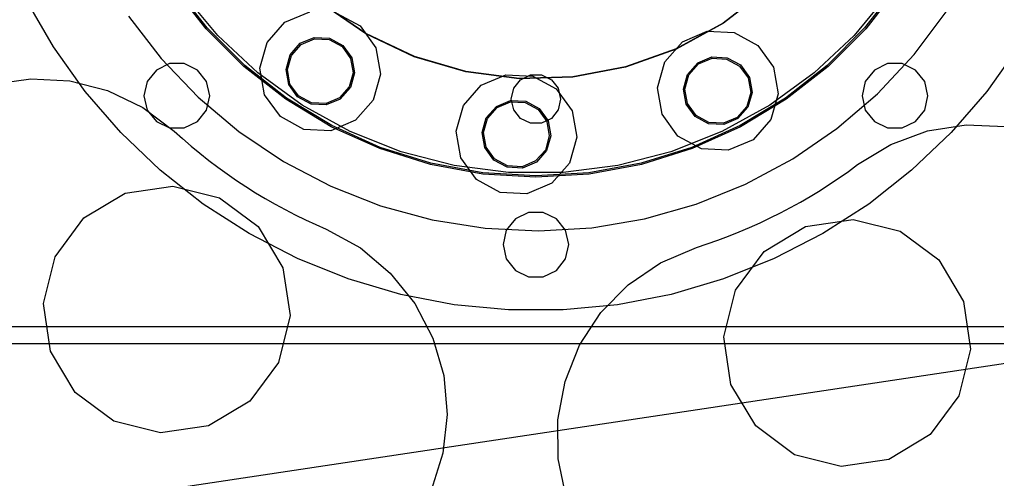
# Model space of a CAD drawing. Header units: millimetres. Extents: x -191664 to 191490, y -197311 to 10263.
# Drawn here: x 1386.9 to 1742.8, y -103745.1 to -103578.1 of the extents above; entities that cross this region are included whole.
import ezdxf

# ---------------------------------------------------------------- set-up
doc = ezdxf.new("R2010")
doc.units = ezdxf.units.MM
doc.layers.add('DET_briquetadora_lateral', color=7, linetype='Continuous', lineweight=0)
doc.layers.add('R15_COTAS_TRANSPORTE_P', color=1, linetype='Continuous', lineweight=0)
doc.dimstyles.new('PLANTA_20', dxfattribs={"dimtxt": 50, "dimasz": 30, "dimexe": 30, "dimexo": 16, "dimgap": 20, "dimtad": 1, "dimtih": 1, "dimtoh": 1, "dimdec": 1, "dimzin": 0, "dimdsep": 46, "dimcen": 0.09, "dimadec": 0, "dimazin": 0, "dimtfac": 1, "dimtdec": 4, "dimtofl": 0, "dimtmove": 0, "dimatfit": 3, "dimfxl": 1, "dimtolj": 1, "dimtzin": 0, "dimarcsym": 0})

# ---------------------------------------------------------------- blocks, each defined once
blk = doc.blocks.new('*D133')
at = {"layer": 'Defpoints', "color": 0, "transparency": 16777216}
for p in [(439.69, -194147.98), (217.89, -194406.09), (-500, -194490), (-500, -194490), (500, -194490)]:
    blk.add_point(p, dxfattribs=at)
at = {"layer": 'R15_COTAS_TRANSPORTE_P', "color": 0, "lineweight": -2, "transparency": 16777216}
blk.add_arc((-500, -194490), 722.77, 2.37834, 17.62166, dxfattribs=at)
at = {"layer": 'R15_COTAS_TRANSPORTE_P', "color": 0, "transparency": 16777216}
for points in [[(184.12, -194272.81), (193.59, -194269.58), (179.18, -194242.8)], [(227.15, -194459.9), (217.15, -194460.11), (222.77, -194490)]]:
    blk.add_solid(points, dxfattribs=at)

msp = doc.modelspace()

# ---------------------------------------------------------------- linework, layer by layer
at = {"layer": 'DET_briquetadora_lateral', "color": 9, "true_color": 0xb9c3c2}
for p, q in [((1454.86, -103581.43), (1442.91, -103566.17)), ((1455.24, -103581.1), (1443.32, -103565.89)), ((1706.68, -103565.89), (1694.76, -103581.1)), ((1707.09, -103566.17), (1695.14, -103581.43)), ((1459.09, -103583.84), (1446.37, -103568.46)), ((1658.71, -103567.36), (1643.23, -103579.32)), ((1658.78, -103567.43), (1643.29, -103579.4)), ((1703.63, -103568.46), (1690.91, -103583.84)), ((1399.18, -103587.99), (1389.23, -103570.77)), ((1512.98, -103583.24), (1496.81, -103572.21)), ((1513.03, -103583.15), (1496.87, -103572.13)), ((1426.53, -103576.77), (1438.4, -103592.22)), ((1483.57, -103579.01), (1492.59, -103575.2)), ((1502.37, -103575.68), (1510.97, -103580.36)), ((1712.78, -103590.83), (1724.5, -103575.26)), ((1477.1, -103586.36), (1483.57, -103579.01)), ((1510.97, -103580.36), (1516.69, -103588.3)), ((1643.23, -103579.32), (1626.07, -103588.71)), ((1643.29, -103579.4), (1626.11, -103588.8)), ((1468.57, -103595.14), (1454.86, -103581.43)), ((1468.9, -103594.76), (1455.24, -103581.1)), ((1473.65, -103597.51), (1459.09, -103583.84)), ((1530.67, -103591.61), (1512.98, -103583.24)), ((1530.71, -103591.52), (1513.03, -103583.15)), ((1628.39, -103586.13), (1637.41, -103582.32)), ((1637.41, -103582.32), (1647.19, -103582.8)), ((1647.19, -103582.8), (1655.8, -103587.47)), ((1690.91, -103583.84), (1676.35, -103597.51)), ((1694.76, -103581.1), (1681.1, -103594.76)), ((1695.14, -103581.43), (1681.43, -103595.14)), ((1474.45, -103595.79), (1477.1, -103586.36)), ((1485.44, -103590.9), (1489.12, -103586.72)), ((1485.88, -103591.13), (1489.41, -103587.13)), ((1489.12, -103586.72), (1494.25, -103584.56)), ((1489.41, -103587.13), (1494.33, -103585.05)), ((1494.25, -103584.56), (1499.8, -103584.83)), ((1494.33, -103585.05), (1499.67, -103585.31)), ((1499.67, -103585.31), (1504.36, -103587.86)), ((1499.8, -103584.83), (1504.69, -103587.49)), ((1504.69, -103587.49), (1507.94, -103592)), ((1621.92, -103593.47), (1628.39, -103586.13)), ((1655.8, -103587.47), (1661.52, -103595.42)), ((1410.71, -103604.2), (1399.18, -103587.99)), ((1483.94, -103596.25), (1485.44, -103590.9)), ((1484.44, -103596.28), (1485.88, -103591.13)), ((1504.36, -103587.86), (1507.48, -103592.2)), ((1516.69, -103588.3), (1518.4, -103597.94)), ((1626.07, -103588.71), (1607.66, -103595.3)), ((1626.11, -103588.8), (1607.68, -103595.39)), ((1699.45, -103605.05), (1712.78, -103590.83)), ((1750.82, -103587.99), (1739.29, -103604.2)), ((1441.51, -103594.12), (1436.7, -103596.43)), ((1438.4, -103592.22), (1451.88, -103606.31)), ((1446.86, -103594.12), (1441.51, -103594.12)), ((1451.67, -103596.43), (1446.86, -103594.12)), ((1484.11, -103606.68), (1468.9, -103594.76)), ((1507.48, -103592.2), (1508.41, -103597.45)), ((1507.94, -103592), (1508.91, -103597.48)), ((1549.46, -103597.11), (1530.67, -103591.61)), ((1549.48, -103597.01), (1530.71, -103591.52)), ((1619.28, -103602.9), (1621.92, -103593.47)), ((1630.27, -103598.01), (1633.95, -103593.84)), ((1630.71, -103598.25), (1634.24, -103594.24)), ((1633.95, -103593.84), (1639.07, -103591.67)), ((1634.24, -103594.24), (1639.16, -103592.16)), ((1639.07, -103591.67), (1644.63, -103591.94)), ((1639.16, -103592.16), (1644.49, -103592.43)), ((1644.49, -103592.43), (1649.18, -103594.98)), ((1644.63, -103591.94), (1649.51, -103594.6)), ((1649.51, -103594.6), (1652.77, -103599.12)), ((1681.1, -103594.76), (1665.89, -103606.68)), ((1703.14, -103594.12), (1698.33, -103596.43)), ((1708.49, -103594.12), (1703.14, -103594.12)), ((1713.3, -103596.43), (1708.49, -103594.12)), ((1436.7, -103596.43), (1433.37, -103600.61)), ((1455, -103600.61), (1451.67, -103596.43)), ((1483.83, -103607.09), (1468.57, -103595.14)), ((1489.8, -103609.25), (1473.65, -103597.51)), ((1476.16, -103605.43), (1474.45, -103595.79)), ((1484.91, -103601.73), (1483.94, -103596.25)), ((1485.37, -103601.53), (1484.44, -103596.28)), ((1508.41, -103597.45), (1506.97, -103602.6)), ((1508.91, -103597.48), (1507.41, -103602.83)), ((1518.4, -103597.94), (1515.75, -103607.37)), ((1568.88, -103599.6), (1549.46, -103597.11)), ((1568.88, -103599.5), (1549.48, -103597.01)), ((1555.03, -103601.97), (1564.05, -103598.16)), ((1564.05, -103598.16), (1573.83, -103598.64)), ((1569.39, -103599.96), (1573, -103598.23)), ((1573, -103598.23), (1577, -103598.23)), ((1577, -103598.23), (1580.61, -103599.96)), ((1607.66, -103595.3), (1588.44, -103598.92)), ((1607.68, -103595.39), (1588.45, -103599.02)), ((1628.77, -103603.37), (1630.27, -103598.01)), ((1629.27, -103603.39), (1630.71, -103598.25)), ((1649.18, -103594.98), (1652.31, -103599.31)), ((1676.35, -103597.51), (1660.2, -103609.25)), ((1661.52, -103595.42), (1663.22, -103605.06)), ((1681.43, -103595.14), (1666.17, -103607.09)), ((1698.33, -103596.43), (1695, -103600.61)), ((1716.63, -103600.61), (1713.3, -103596.43)), ((1376.93, -103601.62), (1391, -103599.62)), ((1391, -103599.62), (1405.19, -103600.41)), ((1405.19, -103600.41), (1418.96, -103603.95)), ((1433.37, -103600.61), (1432.19, -103605.81)), ((1456.19, -103605.81), (1455, -103600.61)), ((1488.16, -103606.24), (1484.91, -103601.73)), ((1488.49, -103605.87), (1485.37, -103601.53)), ((1548.56, -103609.32), (1555.03, -103601.97)), ((1566.89, -103603.1), (1569.39, -103599.96)), ((1588.44, -103598.92), (1568.88, -103599.5)), ((1588.45, -103599.02), (1568.88, -103599.6)), ((1573.83, -103598.64), (1582.43, -103603.32)), ((1580.61, -103599.96), (1583.11, -103603.1)), ((1652.31, -103599.31), (1653.24, -103604.57)), ((1652.77, -103599.12), (1653.74, -103604.59)), ((1695, -103600.61), (1693.81, -103605.81)), ((1717.81, -103605.81), (1716.63, -103600.61)), ((1423.74, -103619.23), (1410.71, -103604.2)), ((1418.96, -103603.95), (1431.77, -103610.11)), ((1481.88, -103613.37), (1476.16, -103605.43)), ((1506.97, -103602.6), (1503.44, -103606.6)), ((1507.41, -103602.83), (1503.73, -103607.01)), ((1566, -103607), (1566.89, -103603.1)), ((1582.43, -103603.32), (1588.15, -103611.26)), ((1583.11, -103603.1), (1584, -103607)), ((1620.99, -103612.54), (1619.28, -103602.9)), ((1629.74, -103608.84), (1628.77, -103603.37)), ((1630.2, -103608.65), (1629.27, -103603.39)), ((1653.24, -103604.57), (1651.79, -103609.71)), ((1653.74, -103604.59), (1652.23, -103609.95)), ((1663.22, -103605.06), (1660.58, -103614.49)), ((1684.66, -103617.74), (1699.45, -103605.05)), ((1739.29, -103604.2), (1726.26, -103619.23)), ((1432.19, -103605.81), (1433.37, -103611.02)), ((1451.88, -103606.31), (1466.8, -103618.85)), ((1455, -103611.02), (1456.19, -103605.81)), ((1500.41, -103617.12), (1483.83, -103607.09)), ((1500.64, -103616.67), (1484.11, -103606.68)), ((1493.05, -103608.9), (1488.16, -103606.24)), ((1493.18, -103608.42), (1488.49, -103605.87)), ((1498.61, -103609.17), (1493.05, -103608.9)), ((1498.52, -103608.68), (1493.18, -103608.42)), ((1503.44, -103606.6), (1498.52, -103608.68)), ((1503.73, -103607.01), (1498.61, -103609.17)), ((1515.75, -103607.37), (1509.28, -103614.72)), ((1560.58, -103609.68), (1565.7, -103607.52)), ((1560.87, -103610.09), (1565.79, -103608.01)), ((1565.7, -103607.52), (1571.26, -103607.79)), ((1565.79, -103608.01), (1571.13, -103608.27)), ((1566.89, -103610.9), (1566, -103607)), ((1571.13, -103608.27), (1575.82, -103610.82)), ((1571.26, -103607.79), (1576.15, -103610.45)), ((1584, -103607), (1583.11, -103610.9)), ((1632.99, -103613.36), (1629.74, -103608.84)), ((1633.32, -103612.98), (1630.2, -103608.65)), ((1665.89, -103606.68), (1649.36, -103616.67)), ((1666.17, -103607.09), (1649.59, -103617.12)), ((1693.81, -103605.81), (1695, -103611.02)), ((1716.63, -103611.02), (1717.81, -103605.81)), ((1431.77, -103610.11), (1443.13, -103618.65)), ((1433.37, -103611.02), (1436.7, -103615.2)), ((1451.67, -103615.2), (1455, -103611.02)), ((1507.3, -103618.87), (1489.8, -103609.25)), ((1545.91, -103618.75), (1548.56, -103609.32)), ((1556.9, -103613.86), (1560.58, -103609.68)), ((1557.34, -103614.09), (1560.87, -103610.09)), ((1569.39, -103614.04), (1566.89, -103610.9)), ((1575.82, -103610.82), (1578.94, -103615.16)), ((1576.15, -103610.45), (1579.4, -103614.96)), ((1583.11, -103610.9), (1580.61, -103614.04)), ((1588.15, -103611.26), (1589.86, -103620.9)), ((1626.71, -103620.49), (1620.99, -103612.54)), ((1660.2, -103609.25), (1642.7, -103618.87)), ((1651.79, -103609.71), (1648.26, -103613.72)), ((1652.23, -103609.95), (1648.56, -103614.12)), ((1695, -103611.02), (1698.33, -103615.2)), ((1713.3, -103615.2), (1716.63, -103611.02)), ((1436.7, -103615.2), (1441.51, -103617.51)), ((1446.86, -103617.51), (1451.67, -103615.2)), ((1490.48, -103618.05), (1481.88, -103613.37)), ((1509.28, -103614.72), (1500.26, -103618.53)), ((1555.4, -103619.21), (1556.9, -103613.86)), ((1555.9, -103619.24), (1557.34, -103614.09)), ((1573, -103615.77), (1569.39, -103614.04)), ((1577, -103615.77), (1573, -103615.77)), ((1580.61, -103614.04), (1577, -103615.77)), ((1578.94, -103615.16), (1579.87, -103620.41)), ((1579.4, -103614.96), (1580.37, -103620.44)), ((1637.87, -103616.02), (1632.99, -103613.36)), ((1638.01, -103615.53), (1633.32, -103612.98)), ((1643.43, -103616.29), (1637.87, -103616.02)), ((1643.34, -103615.8), (1638.01, -103615.53)), ((1648.26, -103613.72), (1643.34, -103615.8)), ((1648.56, -103614.12), (1643.43, -103616.29)), ((1660.58, -103614.49), (1654.11, -103621.83)), ((1698.33, -103615.2), (1703.14, -103617.51)), ((1708.49, -103617.51), (1713.3, -103615.2)), ((1438.13, -103632.95), (1423.74, -103619.23)), ((1441.51, -103617.51), (1446.86, -103617.51)), ((1443.13, -103618.65), (1446.21, -103621.42)), ((1466.8, -103618.85), (1482.98, -103629.7)), ((1500.26, -103618.53), (1490.48, -103618.05)), ((1518.09, -103625.07), (1500.41, -103617.12)), ((1518.26, -103624.6), (1500.64, -103616.67)), ((1525.87, -103626.22), (1507.3, -103618.87)), ((1547.62, -103628.39), (1545.91, -103618.75)), ((1556.37, -103624.69), (1555.4, -103619.21)), ((1556.83, -103624.5), (1555.9, -103619.24)), ((1642.7, -103618.87), (1624.13, -103626.22)), ((1649.36, -103616.67), (1631.74, -103624.6)), ((1649.59, -103617.12), (1631.91, -103625.07)), ((1668.58, -103628.76), (1684.66, -103617.74)), ((1703.14, -103617.51), (1708.49, -103617.51)), ((1704.3, -103623.5), (1717.65, -103618.62)), ((1726.26, -103619.23), (1711.87, -103632.95)), ((1717.65, -103618.62), (1731.7, -103616.45)), ((1731.7, -103616.45), (1745.9, -103617.06)), ((1446.21, -103621.42), (1449.35, -103624.12)), ((1579.87, -103620.41), (1578.43, -103625.56)), ((1580.37, -103620.44), (1578.87, -103625.79)), ((1589.86, -103620.9), (1587.21, -103630.33)), ((1635.31, -103625.16), (1626.71, -103620.49)), ((1654.11, -103621.83), (1645.09, -103625.64)), ((1449.35, -103624.12), (1452.55, -103626.76)), ((1452.55, -103626.76), (1455.8, -103629.32)), ((1536.59, -103630.84), (1518.09, -103625.07)), ((1536.71, -103630.35), (1518.26, -103624.6)), ((1545.21, -103631.18), (1525.87, -103626.22)), ((1559.62, -103629.2), (1556.37, -103624.69)), ((1559.95, -103628.83), (1556.83, -103624.5)), ((1578.43, -103625.56), (1574.9, -103629.56)), ((1578.87, -103625.79), (1575.19, -103629.97)), ((1624.13, -103626.22), (1604.79, -103631.18)), ((1631.74, -103624.6), (1613.29, -103630.35)), ((1631.91, -103625.07), (1613.41, -103630.84)), ((1645.09, -103625.64), (1635.31, -103625.16)), ((1692.16, -103630.88), (1704.3, -103623.5)), ((1455.8, -103629.32), (1459.11, -103631.82)), ((1482.98, -103629.7), (1500.25, -103638.75)), ((1555.71, -103633.83), (1536.71, -103630.35)), ((1553.34, -103636.33), (1547.62, -103628.39)), ((1564.51, -103631.86), (1559.62, -103629.2)), ((1564.64, -103631.38), (1559.95, -103628.83)), ((1574.9, -103629.56), (1569.98, -103631.64)), ((1575.19, -103629.97), (1570.07, -103632.13)), ((1587.21, -103630.33), (1580.74, -103637.68)), ((1613.29, -103630.35), (1594.29, -103633.83)), ((1651.41, -103637.98), (1668.58, -103628.76)), ((1453.77, -103645.25), (1438.13, -103632.95)), ((1459.11, -103631.82), (1462.46, -103634.25)), ((1555.65, -103634.33), (1536.59, -103630.84)), ((1565.02, -103633.69), (1545.21, -103631.18)), ((1575, -103635), (1555.71, -103633.83)), ((1570.07, -103632.13), (1564.51, -103631.86)), ((1569.98, -103631.64), (1564.64, -103631.38)), ((1584.98, -103633.69), (1565.02, -103633.69)), ((1594.29, -103633.83), (1575, -103635)), ((1604.79, -103631.18), (1584.98, -103633.69)), ((1613.41, -103630.84), (1594.35, -103634.33)), ((1685.43, -103635.72), (1688.82, -103633.34)), ((1688.82, -103633.34), (1692.16, -103630.88)), ((1711.87, -103632.95), (1696.23, -103645.25)), ((1462.46, -103634.25), (1465.87, -103636.61)), ((1465.87, -103636.61), (1469.33, -103638.89)), ((1561.94, -103641.01), (1553.34, -103636.33)), ((1575, -103635.5), (1555.65, -103634.33)), ((1580.74, -103637.68), (1571.72, -103641.49)), ((1594.35, -103634.33), (1575, -103635.5)), ((1681.99, -103638.03), (1685.43, -103635.72)), ((1425.32, -103641.27), (1442.68, -103638.7)), ((1442.68, -103638.7), (1459.72, -103642.96)), ((1469.33, -103638.89), (1472.84, -103641.1)), ((1472.84, -103641.1), (1476.39, -103643.23)), ((1500.25, -103638.75), (1518.39, -103645.87)), ((1571.72, -103641.49), (1561.94, -103641.01)), ((1633.34, -103645.28), (1651.41, -103637.98)), ((1674.97, -103642.43), (1678.5, -103640.27)), ((1678.5, -103640.27), (1681.99, -103638.03)), ((1410.26, -103650.3), (1425.32, -103641.27)), ((1459.72, -103642.96), (1473.82, -103653.42)), ((1476.39, -103643.23), (1479.99, -103645.29)), ((1667.76, -103646.52), (1671.39, -103644.51)), ((1671.39, -103644.51), (1674.97, -103642.43)), ((1470.5, -103656), (1453.77, -103645.25)), ((1479.99, -103645.29), (1483.63, -103647.27)), ((1483.63, -103647.27), (1487.31, -103649.17)), ((1518.39, -103645.87), (1537.2, -103650.99)), ((1572.33, -103648.3), (1567.52, -103650.62)), ((1577.67, -103648.3), (1572.33, -103648.3)), ((1582.48, -103650.62), (1577.67, -103648.3)), ((1614.59, -103650.59), (1633.34, -103645.28)), ((1664.1, -103648.46), (1667.76, -103646.52)), ((1696.23, -103645.25), (1679.5, -103656)), ((1399.8, -103664.4), (1410.26, -103650.3)), ((1487.31, -103649.17), (1491.03, -103650.99)), ((1491.03, -103650.99), (1494.79, -103652.74)), ((1537.2, -103650.99), (1556.45, -103654.04)), ((1567.52, -103650.62), (1564.19, -103654.79)), ((1585.81, -103654.79), (1582.48, -103650.62)), ((1595.37, -103653.84), (1614.59, -103650.59)), ((1656.65, -103652.08), (1660.39, -103650.31)), ((1660.39, -103650.31), (1664.1, -103648.46)), ((1673.27, -103653.45), (1690.63, -103650.88)), ((1690.63, -103650.88), (1707.67, -103655.14)), ((1473.82, -103653.42), (1482.84, -103668.48)), ((1494.79, -103652.74), (1498.58, -103654.4)), ((1498.58, -103654.4), (1511.05, -103661.23)), ((1556.45, -103654.04), (1575.91, -103655)), ((1564.19, -103654.79), (1563, -103660)), ((1575.91, -103655), (1595.37, -103653.84)), ((1587, -103660), (1585.81, -103654.79)), ((1645.2, -103656.93), (1649.05, -103655.39)), ((1649.05, -103655.39), (1652.86, -103653.78)), ((1652.86, -103653.78), (1656.65, -103652.08)), ((1658.21, -103662.48), (1673.27, -103653.45)), ((1707.67, -103655.14), (1721.77, -103665.6)), ((1488.18, -103665.11), (1470.5, -103656)), ((1637.41, -103659.74), (1641.32, -103658.38)), ((1641.32, -103658.38), (1645.2, -103656.93)), ((1679.5, -103656), (1661.82, -103665.11)), ((1511.05, -103661.23), (1521.94, -103670.35)), ((1563, -103660), (1564.19, -103665.21)), ((1585.81, -103665.21), (1587, -103660)), ((1620.39, -103666.6), (1633.47, -103661.03)), ((1633.47, -103661.03), (1637.41, -103659.74)), ((1647.75, -103676.58), (1658.21, -103662.48)), ((1395.53, -103681.43), (1399.8, -103664.4)), ((1506.64, -103672.51), (1488.18, -103665.11)), ((1564.19, -103665.21), (1567.52, -103669.38)), ((1582.48, -103669.38), (1585.81, -103665.21)), ((1661.82, -103665.11), (1643.36, -103672.51)), ((1721.77, -103665.6), (1730.8, -103680.66)), ((1482.84, -103668.48), (1485.42, -103685.85)), ((1567.52, -103669.38), (1572.33, -103671.7)), ((1577.67, -103671.7), (1582.48, -103669.38)), ((1608.65, -103674.61), (1620.39, -103666.6)), ((1525.73, -103678.11), (1506.64, -103672.51)), ((1521.94, -103670.35), (1530.85, -103681.43)), ((1572.33, -103671.7), (1577.67, -103671.7)), ((1643.36, -103672.51), (1624.27, -103678.11)), ((1598.7, -103684.76), (1608.65, -103674.61)), ((1643.48, -103693.61), (1647.75, -103676.58)), ((1545.26, -103681.87), (1525.73, -103678.11)), ((1624.27, -103678.11), (1604.74, -103681.87)), ((1398.11, -103698.8), (1395.53, -103681.43)), ((1530.85, -103681.43), (1537.42, -103694.03)), ((1565.06, -103683.76), (1545.26, -103681.87)), ((1584.94, -103683.76), (1565.06, -103683.76)), ((1604.74, -103681.87), (1584.94, -103683.76)), ((1730.8, -103680.66), (1733.37, -103698.03)), ((1485.42, -103685.85), (1481.15, -103702.88)), ((1590.93, -103696.66), (1598.7, -103684.76)), ((1795, -103690), (1355, -103690)), ((1537.42, -103694.03), (1541.41, -103707.67)), ((1646.06, -103710.98), (1643.48, -103693.61)), ((555, -103696), (1795, -103696)), ((1795, -103696), (568.33, -103880)), ((1585.62, -103709.84), (1590.93, -103696.66)), ((1733.37, -103698.03), (1729.11, -103715.06)), ((1407.13, -103713.86), (1398.11, -103698.8)), ((1481.15, -103702.88), (1470.7, -103716.98)), ((1541.41, -103707.67), (1542.67, -103721.83)), ((1582.99, -103723.81), (1585.62, -103709.84)), ((1655.08, -103726.04), (1646.06, -103710.98)), ((1421.24, -103724.32), (1407.13, -103713.86)), ((1729.11, -103715.06), (1718.65, -103729.17)), ((1470.7, -103716.98), (1455.64, -103726.01)), ((1542.67, -103721.83), (1541.13, -103735.96)), ((1438.27, -103728.59), (1421.24, -103724.32)), ((1455.64, -103726.01), (1438.27, -103728.59)), ((1583.13, -103738.02), (1582.99, -103723.81)), ((1669.19, -103736.5), (1655.08, -103726.04)), ((1718.65, -103729.17), (1703.59, -103738.19)), ((1541.13, -103735.96), (1536.87, -103749.52)), ((1686.22, -103740.77), (1669.19, -103736.5)), ((1586.04, -103751.93), (1583.13, -103738.02)), ((1703.59, -103738.19), (1686.22, -103740.77))]:
    msp.add_line(p, q, dxfattribs=at)

# ---------------------------------------------------------------- dimensions: what is measured, and where the dimension line sits
at = {"layer": 'R15_COTAS_TRANSPORTE_P'}
dim = msp.add_angular_dim_2l(base=(217.89, -194406.09), line1=((-500, -194490), (500, -194490)), line2=((-500, -194490), (439.69, -194147.98)), dimstyle='PLANTA_20', dxfattribs=at)
dim.commit()
dim.dimension.update_dxf_attribs({"geometry": '*D133', "text_midpoint": (191490.46, -33543.69)})

doc.saveas('drawing.dxf')
